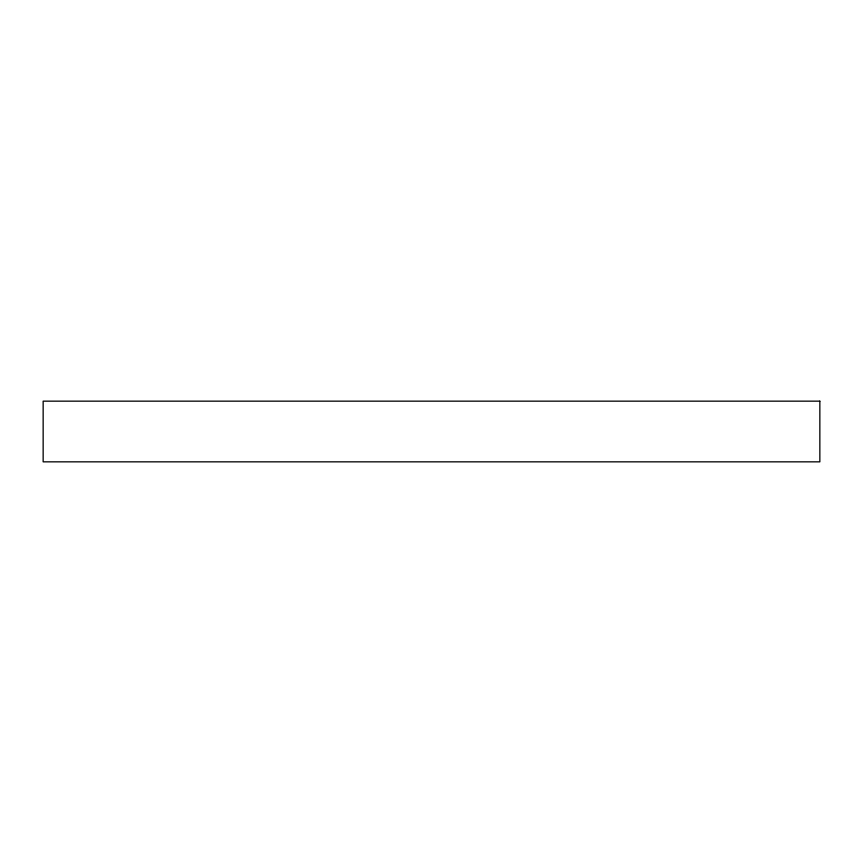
<?xml version="1.0" encoding="UTF-8"?>
<svg xmlns="http://www.w3.org/2000/svg" width="863" height="863" viewBox="0 0 863 863"><rect width="100%" height="100%" fill="white"/><g stroke="black" fill="none" stroke-linecap="round" stroke-linejoin="round"><path stroke-width="1.29" d="M819.85 401.155L43.15 401.155L43.15 461.845L819.85 461.845L819.85 401.155"/></g></svg>
